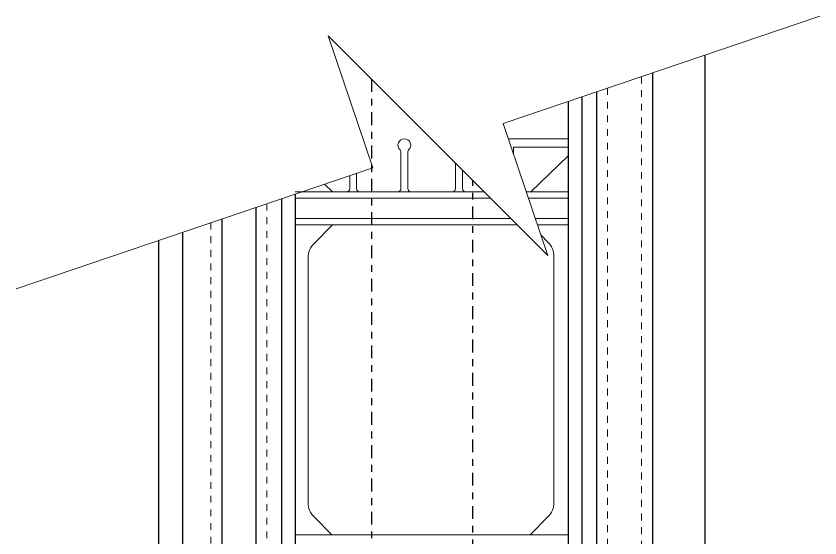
# Model space of a CAD drawing. Header units: inches. Extents: x -81.3 to -8.2, y 163 to 241.3.
# Drawn here: x -54.12 to -42.35, y 233.71 to 241.35 of the extents above; entities that cross this region are included whole.
import ezdxf

# ---------------------------------------------------------------- set-up
doc = ezdxf.new("R2010")
doc.units = ezdxf.units.IN
doc.header["$MEASUREMENT"] = 0
doc.linetypes.add('CENTER', pattern=[2, 1.25, -0.25, 0.25, -0.25])
doc.linetypes.add('DASHED2', pattern=[0.375, 0.25, -0.125])
for name, color, linetype, lineweight in [('A2 Hatch', 8, 'Continuous', 9), ('DETAILS', 7, 'Continuous', 13), ('DIM', 3, 'Continuous', 13), ('REBAR', 2, 'CENTER', 30)]:
    doc.layers.add(name, color=color, linetype=linetype, lineweight=lineweight)

msp = doc.modelspace()

# ---------------------------------------------------------------- linework, layer by layer
at = {"color": 1}
for p, q in [((-44.036, 240.776), (-44.036, 229.772)), ((-44.801, 240.517), (-44.801, 229.772)), ((-45.836, 240.166), (-45.836, 229.772)), ((-45.621, 240.239), (-45.621, 229.772)), ((-46.036, 240.098), (-46.036, 229.772)), ((-50.036, 238.741), (-50.036, 229.772)), ((-50.236, 238.674), (-50.236, 229.772)), ((-50.611, 238.546), (-50.611, 229.772)), ((-51.111, 238.377), (-51.111, 229.772)), ((-51.686, 238.182), (-51.686, 229.772)), ((-52.036, 238.063), (-52.036, 229.772))]:
    msp.add_line(p, q, dxfattribs=at)
at = {"layer": 'A2 Hatch', "linetype": 'DASHED2', "ltscale": 0.15}
for p, q in [((-44.961, 240.463), (-44.961, 229.772)), ((-45.461, 240.293), (-45.461, 229.772)), ((-50.451, 238.601), (-50.451, 229.772)), ((-51.271, 238.323), (-51.271, 229.772))]:
    msp.add_line(p, q, dxfattribs=at)
at = {"layer": 'DETAILS', "color": 6, "lineweight": 20}
for p, q in [((-46.886, 239.551), (-46.036, 239.551)), ((-46.836, 239.323), (-46.836, 239.426)), ((-46.836, 239.426), (-46.036, 239.426)), ((-48.486, 238.822), (-48.486, 239.339)), ((-48.386, 238.822), (-48.386, 239.339)), ((-47.686, 238.822), (-47.686, 239.195)), ((-46.586, 238.772), (-46.036, 239.302)), ((-47.586, 238.822), (-47.586, 239.095)), ((-49.236, 238.822), (-49.236, 239.013)), ((-49.136, 238.822), (-49.136, 239.047)), ((-49.486, 238.772), (-49.606, 238.887)), ((-50.036, 238.772), (-49.486, 238.772)), ((-49.286, 238.772), (-50.036, 238.772)), ((-50.036, 238.772), (-47.263, 238.772)), ((-49.286, 238.772), (-49.086, 238.772)), ((-48.536, 238.772), (-49.086, 238.772)), ((-48.536, 238.772), (-48.336, 238.772)), ((-47.736, 238.772), (-48.336, 238.772)), ((-47.736, 238.772), (-47.536, 238.772)), ((-47.263, 238.772), (-47.536, 238.772)), ((-46.649, 238.772), (-46.586, 238.772)), ((-46.649, 238.772), (-46.036, 238.772)), ((-47.173, 238.682), (-50.036, 238.682)), ((-46.036, 238.682), (-46.619, 238.682)), ((-46.873, 238.382), (-50.036, 238.382)), ((-46.036, 238.382), (-46.517, 238.382)), ((-46.783, 238.292), (-50.036, 238.292)), ((-49.486, 238.292), (-49.758, 238.019)), ((-46.036, 238.292), (-46.486, 238.292)), ((-46.435, 238.14), (-46.334, 238.039)), ((-49.846, 234.226), (-49.846, 237.807)), ((-46.246, 234.226), (-46.246, 237.827)), ((-49.496, 233.752), (-49.758, 234.014)), ((-46.596, 233.752), (-46.334, 234.014)), ((-46.036, 233.752), (-50.036, 233.752)), ((-49.846, 233.752), (-49.496, 233.752)), ((-49.236, 233.752), (-49.136, 233.752))]:
    msp.add_line(p, q, dxfattribs=at)
for centre, radius, start, end in [((-48.436, 239.457), 0.0936, 311.7279, 228.2721), ((-46.886, 239.457), 0.0936, 90, 106.1122), ((-48.586, 239.339), 0.1, 0, 28.6972), ((-48.286, 239.339), 0.1, 151.3028, 180), ((-49.286, 238.822), 0.05, 270, 0), ((-49.086, 238.822), 0.05, 180, 270), ((-48.536, 238.822), 0.05, 270, 0), ((-48.336, 238.822), 0.05, 180, 270), ((-47.736, 238.822), 0.05, 270, 0), ((-47.536, 238.822), 0.05, 180, 270), ((-49.546, 237.807), 0.3, 135, 180), ((-46.546, 237.827), 0.3, 0, 45), ((-49.546, 234.226), 0.3, 180, 225), ((-46.546, 234.226), 0.3, 315, 0)]:
    msp.add_arc(centre, radius, start, end, dxfattribs=at)
at = {"layer": 'DIM'}
msp.add_lwpolyline([(-42.351, 241.348), (-46.989, 239.775), (-46.334, 237.843), (-49.552, 241.06), (-48.896, 239.128), (-54.122, 237.356)], dxfattribs=at)
at = {"layer": 'REBAR', "ltscale": 0.15}
for p, q in [((-48.918, 240.426), (-48.918, 184.608)), ((-47.433, 185.723), (-47.433, 238.941))]:
    msp.add_line(p, q, dxfattribs=at)

doc.saveas('drawing.dxf')
